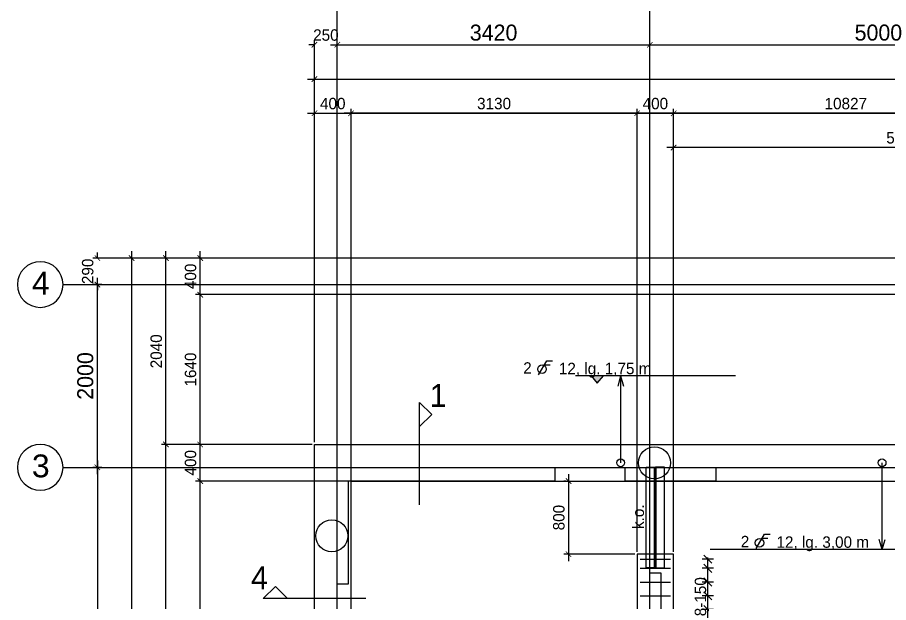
# Model space of a CAD drawing. Header units: millimetres. Extents: x -109306 to 269542, y -22401 to 197206.
# Drawn here: x -59306 to -49774, y 40226 to 46630 of the extents above; entities that cross this region are included whole.
import ezdxf
from ezdxf.enums import TextEntityAlignment as Align

# ---------------------------------------------------------------- set-up
doc = ezdxf.new("R2010")
doc.units = ezdxf.units.MM
doc.linetypes.add('CENTER', pattern=[36, 24, -3, 6, -3])
for name, color, linetype in [('25', 2, 'Continuous'), ('50', 4, 'Continuous'), ('BETON - 25', 2, 'Continuous'), ('DIMENSION', 1, 'Continuous'), ('dun', 252, 'Continuous'), ('STAAL-13', 7, 'Continuous'), ('STRAMIEN', 11, 'CENTER'), ('T25', 2, 'Continuous'), ('T50', 4, 'Continuous'), ('WAPENING - 25', 2, 'Continuous'), ('WAPENING - 50', 4, 'Continuous'), ('WAPENING - tekst', 2, 'Continuous'), ('WAPENING-aanwijs', 1, 'Continuous'), ('WAPENING-tekst', 2, 'Continuous')]:
    doc.layers.add(name, color=color, linetype=linetype)
doc.layers.add('HULPLIJNEN', color=220, linetype='Continuous', plot=False)
doc.styles.get("Standard").update_dxf_attribs({"font": ''})
doc.styles.add('STRAMIEN', font='arial.ttf')
doc.styles.get('Standard').set_extended_font_data('Century Gothic')
doc.dimstyles.new('1-50', dxfattribs={"dimscale": 50, "dimtxt": 2.5, "dimasz": 1.2, "dimexe": 1, "dimexo": 0, "dimgap": 0.8, "dimtad": 1, "dimdec": 0, "dimzin": 12, "dimdsep": 46, "dimtxsty": 'Standard', "dimblk1": 'ARCHTICK', "dimblk2": 'ARCHTICK', "dimsah": 1, "dimcen": 0.09, "dimdle": 1.5, "dimclrd": 256, "dimclre": 254, "dimclrt": 2, "dimadec": 0, "dimazin": 0, "dimtfac": 1, "dimtdec": 0, "dimtix": 1, "dimtofl": 0, "dimtmove": 2, "dimatfit": 3, "dimldrblk": 'ARCHTICK', "dimfxl": 1, "dimtolj": 1, "dimtzin": 0, "dimarcsym": 0})
doc.dimstyles.new('1-50 stramien', dxfattribs={"dimscale": 50, "dimtxt": 3.5, "dimasz": 1.2, "dimexe": 1, "dimexo": 0, "dimgap": 0.8, "dimtad": 1, "dimdec": 0, "dimzin": 12, "dimdsep": 46, "dimtxsty": 'Standard', "dimblk1": 'ARCHTICK', "dimblk2": 'ARCHTICK', "dimsah": 1, "dimcen": 0.09, "dimdle": 1.5, "dimclrd": 256, "dimclre": 254, "dimclrt": 3, "dimadec": 0, "dimazin": 0, "dimtfac": 1, "dimtdec": 0, "dimtix": 1, "dimtofl": 0, "dimtmove": 2, "dimatfit": 3, "dimldrblk": 'ARCHTICK', "dimfxl": 1, "dimtolj": 1, "dimtzin": 0, "dimarcsym": 0})

# ---------------------------------------------------------------- blocks, each defined once
blk = doc.blocks.new('_ARCHTICK')
at = {"color": 0, "linetype": 'ByBlock', "const_width": 0.15}
blk.add_lwpolyline([(-0.5, -0.5), (0.5, 0.5)], dxfattribs=at)
blk = doc.blocks.new('*D29')
at = {"layer": 'Defpoints', "color": 0, "transparency": 16777216}
for p in [(0, 13945), (3420, 13995), (3420, 13945)]:
    blk.add_point(p, dxfattribs=at)
at = {"layer": 'DIMENSION', "color": 254, "lineweight": -2, "transparency": 16777216}
for p, q in [((0, 13945), (0, 14045)), ((3420, 13945), (3420, 14045))]:
    blk.add_line(p, q, dxfattribs=at)
at = {"layer": 'DIMENSION', "lineweight": -2, "transparency": 16777216}
blk.add_line((-75, 13995), (3495, 13995), dxfattribs=at)
at = {"layer": 'DIMENSION', "lineweight": -2, "transparency": 16777216, "xscale": 59.99999999999995, "yscale": 59.99999999999995, "zscale": 59.99999999999995, "rotation": 180}
blk.add_blockref('_ARCHTICK', (0, 13995), dxfattribs=at)
at = {"layer": 'DIMENSION', "lineweight": -2, "transparency": 16777216, "xscale": 59.99999999999995, "yscale": 59.99999999999995, "zscale": 59.99999999999995}
blk.add_blockref('_ARCHTICK', (3420, 13995), dxfattribs=at)
at = {"layer": 'DIMENSION', "color": 3, "transparency": 16777216, "insert": (1710, 14126.9), "char_height": 175, "attachment_point": 5}
blk.add_mtext('\\A1;3420', dxfattribs=at)
blk = doc.blocks.new('*D30')
at = {"layer": 'Defpoints', "color": 0, "transparency": 16777216}
for p in [(3420, 13945), (8420, 13995), (8420, 13945)]:
    blk.add_point(p, dxfattribs=at)
at = {"layer": 'DIMENSION', "color": 254, "lineweight": -2, "transparency": 16777216}
for p, q in [((3420, 13945), (3420, 14045)), ((8420, 13945), (8420, 14045))]:
    blk.add_line(p, q, dxfattribs=at)
at = {"layer": 'DIMENSION', "lineweight": -2, "transparency": 16777216}
blk.add_line((3345, 13995), (8495, 13995), dxfattribs=at)
at = {"layer": 'DIMENSION', "lineweight": -2, "transparency": 16777216, "xscale": 59.99999999999995, "yscale": 59.99999999999995, "zscale": 59.99999999999995, "rotation": 180}
blk.add_blockref('_ARCHTICK', (3420, 13995), dxfattribs=at)
at = {"layer": 'DIMENSION', "lineweight": -2, "transparency": 16777216, "xscale": 59.99999999999995, "yscale": 59.99999999999995, "zscale": 59.99999999999995}
blk.add_blockref('_ARCHTICK', (8420, 13995), dxfattribs=at)
at = {"layer": 'DIMENSION', "color": 3, "transparency": 16777216, "insert": (5920, 14126.9), "char_height": 175, "attachment_point": 5}
blk.add_mtext('\\A1;5000', dxfattribs=at)
blk = doc.blocks.new('STRAMIEN')
at = {"layer": '25'}
blk.add_circle((0, 6), 6, dxfattribs=at)
at = {"layer": 'T50', "style": 'STRAMIEN'}
blk.add_attdef('TAG01', text='', height=5, dxfattribs=at).set_placement((0, 6), align=Align.MIDDLE_CENTER)
blk = doc.blocks.new('*D26')
at = {"layer": 'Defpoints', "color": 0, "transparency": 16777216}
for p in [(-2575, 9370), (-2625, 1925), (-2575, 1925)]:
    blk.add_point(p, dxfattribs=at)
at = {"layer": 'DIMENSION', "lineweight": -2, "transparency": 16777216}
blk.add_line((-2625, 9445), (-2625, 1850), dxfattribs=at)
at = {"layer": 'DIMENSION', "color": 254, "lineweight": -2, "transparency": 16777216}
for p, q in [((-2575, 9370), (-2675, 9370)), ((-2575, 1925), (-2675, 1925))]:
    blk.add_line(p, q, dxfattribs=at)
at = {"layer": 'DIMENSION', "lineweight": -2, "transparency": 16777216, "xscale": 59.99999999999995, "yscale": 59.99999999999995, "zscale": 59.99999999999995}
for p, rotation in [((-2625, 9370), 90), ((-2625, 1925), 270)]:
    blk.add_blockref('_ARCHTICK', p, dxfattribs=dict(at, rotation=rotation))
at = {"layer": 'DIMENSION', "color": 3, "transparency": 16777216, "insert": (-2756.9, 5647.5), "char_height": 175, "attachment_point": 5, "rotation": 90}
blk.add_mtext('\\A1;7445', dxfattribs=at)
blk = doc.blocks.new('*D27')
at = {"layer": 'Defpoints', "color": 0, "transparency": 16777216}
for p in [(-2625, 11370), (-2575, 11370), (-2575, 9370)]:
    blk.add_point(p, dxfattribs=at)
at = {"layer": 'DIMENSION', "lineweight": -2, "transparency": 16777216}
blk.add_line((-2625, 9295), (-2625, 11445), dxfattribs=at)
at = {"layer": 'DIMENSION', "color": 254, "lineweight": -2, "transparency": 16777216}
for p, q in [((-2575, 11370), (-2675, 11370)), ((-2575, 9370), (-2675, 9370))]:
    blk.add_line(p, q, dxfattribs=at)
at = {"layer": 'DIMENSION', "lineweight": -2, "transparency": 16777216, "xscale": 59.99999999999995, "yscale": 59.99999999999995, "zscale": 59.99999999999995}
for p, rotation in [((-2625, 11370), 90), ((-2625, 9370), 270)]:
    blk.add_blockref('_ARCHTICK', p, dxfattribs=dict(at, rotation=rotation))
at = {"layer": 'DIMENSION', "color": 3, "transparency": 16777216, "insert": (-2756.9, 10370), "char_height": 175, "attachment_point": 5, "rotation": 90}
blk.add_mtext('\\A1;2000', dxfattribs=at)
blk = doc.blocks.new('*D67')
at = {"layer": 'Defpoints', "color": 0, "transparency": 16777216}
for p in [(-58055.9, 43996.3), (-47101.9, 43996.3), (-56055.9, 32091.3)]:
    blk.add_point(p, dxfattribs=at)
at = {"layer": 'DIMENSION', "lineweight": -2, "transparency": 16777216}
blk.add_line((-58055.9, 32016.3), (-58055.9, 44071.3), dxfattribs=at)
at = {"layer": 'DIMENSION', "color": 254, "lineweight": -2, "transparency": 16777216}
for p, q in [((-47126.9, 43996.3), (-58105.9, 43996.3)), ((-56080.9, 32091.3), (-58105.9, 32091.3))]:
    blk.add_line(p, q, dxfattribs=at)
at = {"layer": 'DIMENSION', "lineweight": -2, "transparency": 16777216, "xscale": 59.99999999999995, "yscale": 59.99999999999995, "zscale": 59.99999999999995}
for p, rotation in [((-58055.9, 43996.3), 90), ((-58055.9, 32091.3), 270)]:
    blk.add_blockref('_ARCHTICK', p, dxfattribs=dict(at, rotation=rotation))
at = {"layer": 'DIMENSION', "color": 2, "transparency": 16777216, "insert": (-58161.6, 38043.8), "char_height": 125, "attachment_point": 5, "rotation": 90}
blk.add_mtext('\\A1;11905', dxfattribs=at)
blk = doc.blocks.new('*D68')
at = {"layer": 'Defpoints', "color": 0, "transparency": 16777216}
for p in [(-58430.9, 43996.3), (-58055.9, 43996.3), (-58430.9, 43706.3)]:
    blk.add_point(p, dxfattribs=at)
at = {"layer": 'DIMENSION', "lineweight": -2, "transparency": 16777216}
for p, q in [((-58430.9, 43996.3), (-58430.9, 44056.3)), ((-58430.9, 43706.3), (-58430.9, 43646.3))]:
    blk.add_line(p, q, dxfattribs=at)
at = {"layer": 'DIMENSION', "color": 254, "lineweight": -2, "transparency": 16777216}
for p, q in [((-58080.9, 43996.3), (-58480.9, 43996.3)), ((-58455.9, 43706.3), (-58480.9, 43706.3))]:
    blk.add_line(p, q, dxfattribs=at)
at = {"layer": 'DIMENSION', "lineweight": -2, "transparency": 16777216, "xscale": 59.99999999999995, "yscale": 59.99999999999995, "zscale": 59.99999999999995}
for p, rotation in [((-58430.9, 43996.3), 270), ((-58430.9, 43706.3), 90)]:
    blk.add_blockref('_ARCHTICK', p, dxfattribs=dict(at, rotation=rotation))
at = {"layer": 'DIMENSION', "color": 2, "transparency": 16777216, "insert": (-58536.6, 43851.3), "char_height": 125, "attachment_point": 5, "rotation": 90}
blk.add_mtext('\\A1;290', dxfattribs=at)
blk = doc.blocks.new('*D70')
at = {"layer": 'Defpoints', "color": 0, "transparency": 16777216}
for p in [(-57680.9, 41956.3), (-56055.9, 41956.3), (-56055.9, 32091.3)]:
    blk.add_point(p, dxfattribs=at)
at = {"layer": 'DIMENSION', "color": 254, "lineweight": -2, "transparency": 16777216}
for p, q in [((-56080.9, 41956.3), (-57730.9, 41956.3)), ((-56080.9, 32091.3), (-57730.9, 32091.3))]:
    blk.add_line(p, q, dxfattribs=at)
at = {"layer": 'DIMENSION', "lineweight": -2, "transparency": 16777216}
blk.add_line((-57680.9, 32016.3), (-57680.9, 42031.3), dxfattribs=at)
at = {"layer": 'DIMENSION', "lineweight": -2, "transparency": 16777216, "xscale": 59.99999999999995, "yscale": 59.99999999999995, "zscale": 59.99999999999995}
for p, rotation in [((-57680.9, 41956.3), 90), ((-57680.9, 32091.3), 270)]:
    blk.add_blockref('_ARCHTICK', p, dxfattribs=dict(at, rotation=rotation))
at = {"layer": 'DIMENSION', "color": 2, "transparency": 16777216, "insert": (-57786.6, 37023.8), "char_height": 125, "attachment_point": 5, "rotation": 90}
blk.add_mtext('\\A1;9865', dxfattribs=at)
blk = doc.blocks.new('*D71')
at = {"layer": 'Defpoints', "color": 0, "transparency": 16777216}
for p in [(-57680.9, 43996.3), (-47101.9, 43996.3), (-56055.9, 41956.3)]:
    blk.add_point(p, dxfattribs=at)
at = {"layer": 'DIMENSION', "lineweight": -2, "transparency": 16777216}
blk.add_line((-57680.9, 41881.3), (-57680.9, 44071.3), dxfattribs=at)
at = {"layer": 'DIMENSION', "color": 254, "lineweight": -2, "transparency": 16777216}
for p, q in [((-47126.9, 43996.3), (-57730.9, 43996.3)), ((-56080.9, 41956.3), (-57730.9, 41956.3))]:
    blk.add_line(p, q, dxfattribs=at)
at = {"layer": 'DIMENSION', "lineweight": -2, "transparency": 16777216, "xscale": 59.99999999999995, "yscale": 59.99999999999995, "zscale": 59.99999999999995}
for p, rotation in [((-57680.9, 43996.3), 90), ((-57680.9, 41956.3), 270)]:
    blk.add_blockref('_ARCHTICK', p, dxfattribs=dict(at, rotation=rotation))
at = {"layer": 'DIMENSION', "color": 2, "transparency": 16777216, "insert": (-57786.6, 42976.3), "char_height": 125, "attachment_point": 5, "rotation": 90}
blk.add_mtext('\\A1;2040', dxfattribs=at)
blk = doc.blocks.new('*D77')
at = {"layer": 'Defpoints', "color": 0, "transparency": 16777216}
for p in [(-57305.9, 41556.3), (-55655.9, 41556.3), (-52125.9, 36911.3)]:
    blk.add_point(p, dxfattribs=at)
at = {"layer": 'DIMENSION', "lineweight": -2, "transparency": 16777216}
blk.add_line((-57305.9, 36836.3), (-57305.9, 41631.3), dxfattribs=at)
at = {"layer": 'DIMENSION', "color": 254, "lineweight": -2, "transparency": 16777216}
for p, q in [((-55680.9, 41556.3), (-57355.9, 41556.3)), ((-52150.9, 36911.3), (-57355.9, 36911.3))]:
    blk.add_line(p, q, dxfattribs=at)
at = {"layer": 'DIMENSION', "lineweight": -2, "transparency": 16777216, "xscale": 59.99999999999995, "yscale": 59.99999999999995, "zscale": 59.99999999999995}
for p, rotation in [((-57305.9, 41556.3), 90), ((-57305.9, 36911.3), 270)]:
    blk.add_blockref('_ARCHTICK', p, dxfattribs=dict(at, rotation=rotation))
at = {"layer": 'DIMENSION', "color": 2, "transparency": 16777216, "insert": (-57411.6, 39233.8), "char_height": 125, "attachment_point": 5, "rotation": 90}
blk.add_mtext('\\A1;4645', dxfattribs=at)
blk = doc.blocks.new('*D78')
at = {"layer": 'Defpoints', "color": 0, "transparency": 16777216}
for p in [(-57305.9, 41956.3), (-56055.9, 41956.3), (-55655.9, 41556.3)]:
    blk.add_point(p, dxfattribs=at)
at = {"layer": 'DIMENSION', "color": 254, "lineweight": -2, "transparency": 16777216}
for p, q in [((-56080.9, 41956.3), (-57355.9, 41956.3)), ((-55680.9, 41556.3), (-57355.9, 41556.3))]:
    blk.add_line(p, q, dxfattribs=at)
at = {"layer": 'DIMENSION', "lineweight": -2, "transparency": 16777216}
blk.add_line((-57305.9, 41481.3), (-57305.9, 42031.3), dxfattribs=at)
at = {"layer": 'DIMENSION', "lineweight": -2, "transparency": 16777216, "xscale": 59.99999999999995, "yscale": 59.99999999999995, "zscale": 59.99999999999995}
for p, rotation in [((-57305.9, 41956.3), 90), ((-57305.9, 41556.3), 270)]:
    blk.add_blockref('_ARCHTICK', p, dxfattribs=dict(at, rotation=rotation))
at = {"layer": 'DIMENSION', "color": 2, "transparency": 16777216, "insert": (-57411.6, 41756.3), "char_height": 125, "attachment_point": 5, "rotation": 90}
blk.add_mtext('\\A1;400', dxfattribs=at)
blk = doc.blocks.new('*D79')
at = {"layer": 'Defpoints', "color": 0, "transparency": 16777216}
for p in [(-57305.9, 43596.3), (-47101.9, 43596.3), (-56055.9, 41956.3)]:
    blk.add_point(p, dxfattribs=at)
at = {"layer": 'DIMENSION', "lineweight": -2, "transparency": 16777216}
blk.add_line((-57305.9, 41881.3), (-57305.9, 43671.3), dxfattribs=at)
at = {"layer": 'DIMENSION', "color": 254, "lineweight": -2, "transparency": 16777216}
for p, q in [((-47126.9, 43596.3), (-57355.9, 43596.3)), ((-56080.9, 41956.3), (-57355.9, 41956.3))]:
    blk.add_line(p, q, dxfattribs=at)
at = {"layer": 'DIMENSION', "lineweight": -2, "transparency": 16777216, "xscale": 59.99999999999995, "yscale": 59.99999999999995, "zscale": 59.99999999999995}
for p, rotation in [((-57305.9, 43596.3), 90), ((-57305.9, 41956.3), 270)]:
    blk.add_blockref('_ARCHTICK', p, dxfattribs=dict(at, rotation=rotation))
at = {"layer": 'DIMENSION', "color": 2, "transparency": 16777216, "insert": (-57411.6, 42776.3), "char_height": 125, "attachment_point": 5, "rotation": 90}
blk.add_mtext('\\A1;1640', dxfattribs=at)
blk = doc.blocks.new('*D80')
at = {"layer": 'Defpoints', "color": 0, "transparency": 16777216}
for p in [(-57305.9, 43996.3), (-47101.9, 43996.3), (-47101.9, 43596.3)]:
    blk.add_point(p, dxfattribs=at)
at = {"layer": 'DIMENSION', "lineweight": -2, "transparency": 16777216}
blk.add_line((-57305.9, 43521.3), (-57305.9, 44071.3), dxfattribs=at)
at = {"layer": 'DIMENSION', "color": 254, "lineweight": -2, "transparency": 16777216}
for p, q in [((-47126.9, 43996.3), (-57355.9, 43996.3)), ((-47126.9, 43596.3), (-57355.9, 43596.3))]:
    blk.add_line(p, q, dxfattribs=at)
at = {"layer": 'DIMENSION', "lineweight": -2, "transparency": 16777216, "xscale": 59.99999999999995, "yscale": 59.99999999999995, "zscale": 59.99999999999995}
for p, rotation in [((-57305.9, 43996.3), 90), ((-57305.9, 43596.3), 270)]:
    blk.add_blockref('_ARCHTICK', p, dxfattribs=dict(at, rotation=rotation))
at = {"layer": 'DIMENSION', "color": 2, "transparency": 16777216, "insert": (-57411.6, 43796.3), "char_height": 125, "attachment_point": 5, "rotation": 90}
blk.add_mtext('\\A1;400', dxfattribs=at)
blk = doc.blocks.new('*D81')
at = {"layer": 'Defpoints', "color": 0, "transparency": 16777216}
for p in [(-39765.9, 45956.3), (-39765.9, 43956.3), (-56055.9, 41956.3)]:
    blk.add_point(p, dxfattribs=at)
at = {"layer": 'DIMENSION', "lineweight": -2, "transparency": 16777216}
blk.add_line((-56130.9, 45956.3), (-39690.9, 45956.3), dxfattribs=at)
at = {"layer": 'DIMENSION', "color": 254, "lineweight": -2, "transparency": 16777216}
for p, q in [((-56055.9, 41981.3), (-56055.9, 46006.3)), ((-39765.9, 43981.3), (-39765.9, 46006.3))]:
    blk.add_line(p, q, dxfattribs=at)
at = {"layer": 'DIMENSION', "lineweight": -2, "transparency": 16777216, "xscale": 59.99999999999995, "yscale": 59.99999999999995, "zscale": 59.99999999999995, "rotation": 180}
blk.add_blockref('_ARCHTICK', (-56055.9, 45956.3), dxfattribs=at)
at = {"layer": 'DIMENSION', "lineweight": -2, "transparency": 16777216, "xscale": 59.99999999999995, "yscale": 59.99999999999995, "zscale": 59.99999999999995}
blk.add_blockref('_ARCHTICK', (-39765.9, 45956.3), dxfattribs=at)
at = {"layer": 'DIMENSION', "color": 2, "transparency": 16777216, "insert": (-47910.9, 46061.9), "char_height": 125, "attachment_point": 5}
blk.add_mtext('\\A1;16290', dxfattribs=at)
blk = doc.blocks.new('*D83')
at = {"layer": 'Defpoints', "color": 0, "transparency": 16777216}
for p in [(-55805.9, 46331.3), (-55805.9, 46331.3), (-56055.9, 41956.3)]:
    blk.add_point(p, dxfattribs=at)
at = {"layer": 'DIMENSION', "lineweight": -2, "transparency": 16777216}
for p, q in [((-56055.9, 46331.3), (-56115.9, 46331.3)), ((-55805.9, 46331.3), (-55745.9, 46331.3))]:
    blk.add_line(p, q, dxfattribs=at)
at = {"layer": 'DIMENSION', "color": 254, "lineweight": -2, "transparency": 16777216}
for p, q in [((-56055.9, 41981.3), (-56055.9, 46381.3)), ((-55805.9, 46356.3), (-55805.9, 46381.3))]:
    blk.add_line(p, q, dxfattribs=at)
at = {"layer": 'DIMENSION', "lineweight": -2, "transparency": 16777216, "xscale": 59.99999999999995, "yscale": 59.99999999999995, "zscale": 59.99999999999995}
blk.add_blockref('_ARCHTICK', (-56055.9, 46331.3), dxfattribs=at)
at = {"layer": 'DIMENSION', "lineweight": -2, "transparency": 16777216, "xscale": 59.99999999999995, "yscale": 59.99999999999995, "zscale": 59.99999999999995, "rotation": 180}
blk.add_blockref('_ARCHTICK', (-55805.9, 46331.3), dxfattribs=at)
at = {"layer": 'DIMENSION', "color": 2, "transparency": 16777216, "insert": (-55930.9, 46436.9), "char_height": 125, "attachment_point": 5}
blk.add_mtext('\\A1;250', dxfattribs=at)
blk = doc.blocks.new('*D84')
at = {"layer": 'Defpoints', "color": 0, "transparency": 16777216}
for p in [(-55655.9, 45581.3), (-56055.9, 41956.3), (-55655.9, 41556.3)]:
    blk.add_point(p, dxfattribs=at)
at = {"layer": 'DIMENSION', "lineweight": -2, "transparency": 16777216}
blk.add_line((-56130.9, 45581.3), (-55580.9, 45581.3), dxfattribs=at)
at = {"layer": 'DIMENSION', "color": 254, "lineweight": -2, "transparency": 16777216}
for p, q in [((-56055.9, 41981.3), (-56055.9, 45631.3)), ((-55655.9, 41581.3), (-55655.9, 45631.3))]:
    blk.add_line(p, q, dxfattribs=at)
at = {"layer": 'DIMENSION', "lineweight": -2, "transparency": 16777216, "xscale": 59.99999999999995, "yscale": 59.99999999999995, "zscale": 59.99999999999995, "rotation": 180}
blk.add_blockref('_ARCHTICK', (-56055.9, 45581.3), dxfattribs=at)
at = {"layer": 'DIMENSION', "lineweight": -2, "transparency": 16777216, "xscale": 59.99999999999995, "yscale": 59.99999999999995, "zscale": 59.99999999999995}
blk.add_blockref('_ARCHTICK', (-55655.9, 45581.3), dxfattribs=at)
at = {"layer": 'DIMENSION', "color": 2, "transparency": 16777216, "insert": (-55855.9, 45686.9), "char_height": 125, "attachment_point": 5}
blk.add_mtext('\\A1;400', dxfattribs=at)
blk = doc.blocks.new('*D85')
at = {"layer": 'Defpoints', "color": 0, "transparency": 16777216}
for p in [(-52525.9, 45581.3), (-55655.9, 41556.3), (-52525.9, 40756.3)]:
    blk.add_point(p, dxfattribs=at)
at = {"layer": 'DIMENSION', "lineweight": -2, "transparency": 16777216}
blk.add_line((-55730.9, 45581.3), (-52450.9, 45581.3), dxfattribs=at)
at = {"layer": 'DIMENSION', "color": 254, "lineweight": -2, "transparency": 16777216}
for p, q in [((-55655.9, 41581.3), (-55655.9, 45631.3)), ((-52525.9, 40781.3), (-52525.9, 45631.3))]:
    blk.add_line(p, q, dxfattribs=at)
at = {"layer": 'DIMENSION', "lineweight": -2, "transparency": 16777216, "xscale": 59.99999999999995, "yscale": 59.99999999999995, "zscale": 59.99999999999995, "rotation": 180}
blk.add_blockref('_ARCHTICK', (-55655.9, 45581.3), dxfattribs=at)
at = {"layer": 'DIMENSION', "lineweight": -2, "transparency": 16777216, "xscale": 59.99999999999995, "yscale": 59.99999999999995, "zscale": 59.99999999999995}
blk.add_blockref('_ARCHTICK', (-52525.9, 45581.3), dxfattribs=at)
at = {"layer": 'DIMENSION', "color": 2, "transparency": 16777216, "insert": (-54090.9, 45686.9), "char_height": 125, "attachment_point": 5}
blk.add_mtext('\\A1;3130', dxfattribs=at)
blk = doc.blocks.new('*D86')
at = {"layer": 'Defpoints', "color": 0, "transparency": 16777216}
for p in [(-52125.9, 45581.3), (-52525.9, 40756.3), (-52125.9, 40756.3)]:
    blk.add_point(p, dxfattribs=at)
at = {"layer": 'DIMENSION', "lineweight": -2, "transparency": 16777216}
blk.add_line((-52600.9, 45581.3), (-52050.9, 45581.3), dxfattribs=at)
at = {"layer": 'DIMENSION', "color": 254, "lineweight": -2, "transparency": 16777216}
for p, q in [((-52525.9, 40781.3), (-52525.9, 45631.3)), ((-52125.9, 40781.3), (-52125.9, 45631.3))]:
    blk.add_line(p, q, dxfattribs=at)
at = {"layer": 'DIMENSION', "lineweight": -2, "transparency": 16777216, "xscale": 59.99999999999995, "yscale": 59.99999999999995, "zscale": 59.99999999999995, "rotation": 180}
blk.add_blockref('_ARCHTICK', (-52525.9, 45581.3), dxfattribs=at)
at = {"layer": 'DIMENSION', "lineweight": -2, "transparency": 16777216, "xscale": 59.99999999999995, "yscale": 59.99999999999995, "zscale": 59.99999999999995}
blk.add_blockref('_ARCHTICK', (-52125.9, 45581.3), dxfattribs=at)
at = {"layer": 'DIMENSION', "color": 2, "transparency": 16777216, "insert": (-52325.9, 45686.9), "char_height": 125, "attachment_point": 5}
blk.add_mtext('\\A1;400', dxfattribs=at)
blk = doc.blocks.new('*D87')
at = {"layer": 'Defpoints', "color": 0, "transparency": 16777216}
for p in [(-44828.9, 45581.3), (-44828.9, 41556.3), (-52125.9, 40756.3)]:
    blk.add_point(p, dxfattribs=at)
at = {"layer": 'DIMENSION', "lineweight": -2, "transparency": 16777216}
blk.add_line((-52200.9, 45581.3), (-44753.9, 45581.3), dxfattribs=at)
at = {"layer": 'DIMENSION', "color": 254, "lineweight": -2, "transparency": 16777216}
for p, q in [((-52125.9, 40781.3), (-52125.9, 45631.3)), ((-44828.9, 41581.3), (-44828.9, 45631.3))]:
    blk.add_line(p, q, dxfattribs=at)
at = {"layer": 'DIMENSION', "lineweight": -2, "transparency": 16777216, "xscale": 59.99999999999995, "yscale": 59.99999999999995, "zscale": 59.99999999999995, "rotation": 180}
blk.add_blockref('_ARCHTICK', (-52125.9, 45581.3), dxfattribs=at)
at = {"layer": 'DIMENSION', "lineweight": -2, "transparency": 16777216, "xscale": 59.99999999999995, "yscale": 59.99999999999995, "zscale": 59.99999999999995}
blk.add_blockref('_ARCHTICK', (-44828.9, 45581.3), dxfattribs=at)
at = {"layer": 'DIMENSION', "color": 2, "transparency": 16777216, "insert": (-48477.4, 45686.9), "char_height": 125, "attachment_point": 5}
blk.add_mtext('\\A1;7297', dxfattribs=at)
blk = doc.blocks.new('*D91')
at = {"layer": 'Defpoints', "color": 0, "transparency": 16777216}
for p in [(-52125.9, 45206.3), (-47101.9, 43956.3), (-52125.9, 40756.3)]:
    blk.add_point(p, dxfattribs=at)
at = {"layer": 'DIMENSION', "lineweight": -2, "transparency": 16777216}
blk.add_line((-47026.9, 45206.3), (-52200.9, 45206.3), dxfattribs=at)
at = {"layer": 'DIMENSION', "color": 254, "lineweight": -2, "transparency": 16777216}
for p, q in [((-52125.9, 40781.3), (-52125.9, 45256.3)), ((-47101.9, 43981.3), (-47101.9, 45256.3))]:
    blk.add_line(p, q, dxfattribs=at)
at = {"layer": 'DIMENSION', "lineweight": -2, "transparency": 16777216, "xscale": 59.99999999999995, "yscale": 59.99999999999995, "zscale": 59.99999999999995, "rotation": 180}
blk.add_blockref('_ARCHTICK', (-52125.9, 45206.3), dxfattribs=at)
at = {"layer": 'DIMENSION', "lineweight": -2, "transparency": 16777216, "xscale": 59.99999999999995, "yscale": 59.99999999999995, "zscale": 59.99999999999995}
blk.add_blockref('_ARCHTICK', (-47101.9, 45206.3), dxfattribs=at)
at = {"layer": 'DIMENSION', "color": 2, "transparency": 16777216, "insert": (-49613.9, 45311.9), "char_height": 125, "attachment_point": 5}
blk.add_mtext('\\A1;5024', dxfattribs=at)
blk = doc.blocks.new('*D116')
at = {"layer": 'Defpoints', "color": 0, "transparency": 16777216}
for p in [(-53275.9, 41556.3), (-53275.9, 40756.3), (-52525.9, 40756.3)]:
    blk.add_point(p, dxfattribs=at)
at = {"layer": 'DIMENSION', "lineweight": -2, "transparency": 16777216}
blk.add_line((-53275.9, 41631.3), (-53275.9, 40681.3), dxfattribs=at)
at = {"layer": 'DIMENSION', "color": 254, "lineweight": -2, "transparency": 16777216}
for p, q in [((-53300.9, 41556.3), (-53325.9, 41556.3)), ((-52550.9, 40756.3), (-53325.9, 40756.3))]:
    blk.add_line(p, q, dxfattribs=at)
at = {"layer": 'DIMENSION', "lineweight": -2, "transparency": 16777216, "xscale": 59.99999999999995, "yscale": 59.99999999999995, "zscale": 59.99999999999995}
for p, rotation in [((-53275.9, 41556.3), 90), ((-53275.9, 40756.3), 270)]:
    blk.add_blockref('_ARCHTICK', p, dxfattribs=dict(at, rotation=rotation))
at = {"layer": 'DIMENSION', "color": 2, "transparency": 16777216, "insert": (-53381.6, 41156.3), "char_height": 125, "attachment_point": 5, "rotation": 90}
blk.add_mtext('\\A1;800', dxfattribs=at)
blk = doc.blocks.new('*D117')
at = {"layer": 'Defpoints', "color": 0, "transparency": 16777216}
for p in [(-55655.9, 45581.3), (-44828.9, 41556.3), (-55655.9, 32491.3)]:
    blk.add_point(p, dxfattribs=at)
at = {"layer": 'DIMENSION', "lineweight": -2, "transparency": 16777216}
blk.add_line((-44753.9, 45581.3), (-55730.9, 45581.3), dxfattribs=at)
at = {"layer": 'DIMENSION', "color": 254, "lineweight": -2, "transparency": 16777216}
for p, q in [((-55655.9, 32516.3), (-55655.9, 45631.3)), ((-44828.9, 41581.3), (-44828.9, 45631.3))]:
    blk.add_line(p, q, dxfattribs=at)
at = {"layer": 'DIMENSION', "lineweight": -2, "transparency": 16777216, "xscale": 59.99999999999995, "yscale": 59.99999999999995, "zscale": 59.99999999999995, "rotation": 180}
blk.add_blockref('_ARCHTICK', (-55655.9, 45581.3), dxfattribs=at)
at = {"layer": 'DIMENSION', "lineweight": -2, "transparency": 16777216, "xscale": 59.99999999999995, "yscale": 59.99999999999995, "zscale": 59.99999999999995}
blk.add_blockref('_ARCHTICK', (-44828.9, 45581.3), dxfattribs=at)
at = {"layer": 'DIMENSION', "color": 2, "transparency": 16777216, "insert": (-50242.4, 45686.9), "char_height": 125, "attachment_point": 5}
blk.add_mtext('\\A1;10827', dxfattribs=at)
blk = doc.blocks.new('A$C53A96684')
at = {"layer": 'STAAL-13'}
for points in [[(0, -773.1), (0, -950.2), (-100, -950.2), (-100, 150), (-100, 151.3), (0, 151.3), (0, -950.2), (-10, -950.2), (-10, 151.3)], [(0, -773.1), (0, -950.2), (100, -950.2), (100, 150), (100, 151.3), (0, 151.3), (0, -950.2), (10, -950.2), (10, 151.3)]]:
    blk.add_lwpolyline(points, dxfattribs=at)
at = {"layer": 'T25'}
blk.add_text('k.o.', height=125, rotation=90, dxfattribs=at).set_placement((-125, -525.3))
blk = doc.blocks.new('waptekst')
for p, q in [((-0.59, -1.02), (0.86, 1.48)), ((0.45, 0.78), (1.45, 0.78)), ((0.86, 1.48), (1.86, 1.48))]:
    blk.add_line(p, q)
blk.add_circle((0, 0), 0.75)
blk.add_attdef('AANTAL', text='', height=2).set_placement((-1.81, -0.79), align=Align.RIGHT)
blk.add_attdef('DIAM', (2.95, -0.88), '', height=2)
blk = doc.blocks.new('A$C35A04FC3')
at = {"layer": 'WAPENING - 25'}
blk.add_hatch(color=256, dxfattribs=at).paths.add_polyline_path([(-68.2, 0), (68.2, 0), (0, -80.2)])
for p, q in [((0, -80.2), (-68.2, 0)), ((-68.2, 0), (68.2, 0)), ((68.2, 0), (0, -80.2))]:
    blk.add_line(p, q, dxfattribs=at)
blk = doc.blocks.new('A$C49C55786')
at = {"layer": 'WAPENING-aanwijs'}
for q in [(111, 32.3), (111, -32.3)]:
    blk.add_line((0, 0), q, dxfattribs=at)
blk = doc.blocks.new('A$C7BAC6A87')
at = {"layer": 'WAPENING - 50'}
blk.add_lwpolyline([(875, 950), (-875, 950)], dxfattribs=at)
at = {"layer": 'WAPENING-aanwijs'}
blk.add_line((-380.3, 950), (-380.3, 0), dxfattribs=at)
blk.add_circle((-380.3, 0), 42.9, dxfattribs=at)
at = {"layer": 'DIMENSION', "xscale": -1}
blk.add_blockref('A$C35A04FC3', (-635.8, 950), dxfattribs=at)
at = {"layer": 'WAPENING-aanwijs', "extrusion": (0, 0, -1), "zscale": -1, "rotation": 270}
blk.add_blockref('A$C49C55786', (380.3, 950), dxfattribs=at)
at = {"layer": 'WAPENING-tekst', "xscale": 62.50000000000463, "yscale": 62.50000000000463, "zscale": 62.50000000000463, "rotation": 0.0001020937655331}
blk.add_blockref('waptekst', (-1240.3, 1024.5), dxfattribs=at).add_auto_attribs({'AANTAL': '2', 'DIAM': '12, lg. 1,75 m'})
blk = doc.blocks.new('A$C01904BBB')
at = {"layer": 'WAPENING - 25'}
for points in [[(-166, 695), (166, 695)], [(-166, 595), (166, 595)], [(-166, 445), (166, 445)], [(-166, 295), (166, 295)], [(-166, 145), (166, 145)], [(-166, -145), (166, -145)], [(-166, -295), (166, -295)], [(-166, -445), (166, -445)], [(-166, -595), (166, -595)], [(-166, -745), (166, -745)]]:
    blk.add_lwpolyline(points, dxfattribs=at)
at = {"layer": 'WAPENING-aanwijs'}
for p, q in [((637.5, 695), (512.5, 695)), ((619.2, 650.8), (530.8, 739.2)), ((575, -765), (575, 715)), ((637.5, 595), (512.5, 595)), ((619.2, 550.8), (530.8, 639.2)), ((619.2, 400.8), (530.8, 489.2)), ((637.5, 445), (512.5, 445)), ((637.5, 295), (512.5, 295)), ((619.2, 250.8), (530.8, 339.2)), ((637.5, 145), (512.5, 145)), ((619.2, 100.8), (530.8, 189.2)), ((637.5, -145), (512.5, -145)), ((619.2, -189.2), (530.8, -100.8)), ((619.2, -339.2), (530.8, -250.8)), ((637.5, -295), (512.5, -295)), ((637.5, -445), (512.5, -445)), ((619.2, -489.2), (530.8, -400.8)), ((619.2, -639.2), (530.8, -550.8)), ((637.5, -595), (512.5, -595)), ((637.5, -745), (512.5, -745)), ((619.2, -789.2), (530.8, -700.8))]:
    blk.add_line(p, q, dxfattribs=at)
at = {"layer": 'WAPENING-tekst', "xscale": 62.50000000000006, "yscale": 62.50000000000006, "zscale": 62.50000000000006, "rotation": 89.99953568246515}
blk.add_blockref('waptekst', (500.5, -113.9), dxfattribs=at).add_auto_attribs({'AANTAL': 'bgls.', 'DIAM': '8-150'})
blk = doc.blocks.new('A$C38E20CDE')
at = {"layer": '50'}
for p, q in [((-560.7, 0), (560.7, 0)), ((295.5, 0), (428.1, -132.6)), ((560.7, 0), (428.1, -132.6))]:
    blk.add_line(p, q, dxfattribs=at)
blk = doc.blocks.new('*U33')
at = {"layer": 'dun'}
blk.add_circle((0, 0), 0.5, dxfattribs=at)
blk = doc.blocks.new('A$C29FD5534')
at = {"color": 3, "xscale": 350, "yscale": 350, "zscale": 350}
for p in [(3480, 9415), (-50, 8615)]:
    blk.add_blockref('*U33', p, dxfattribs=at)
blk = doc.blocks.new('A$C2E130DC9')
at = {"layer": 'STRAMIEN'}
for points in [[(0, -1500), (0, 14370)], [(3420, -1500), (3420, 14370)], [(-3000, 11370), (17290, 11370)], [(-3000, 9370), (17290, 9370)]]:
    blk.add_lwpolyline(points, dxfattribs=at)
at = {"layer": 'STRAMIEN', "linetype": 'ByBlock'}
ref = blk.add_blockref('STRAMIEN', (-3250, 11120), dxfattribs=dict(at, xscale=-41.66666666546371, yscale=41.66666666546371, zscale=41.66666666546371))
ref.add_attrib('TAG01', '4', dxfattribs={"layer": '0', "color": 4, "linetype": 'Continuous', "height": 250, "rotation": 0, "style": 'STRAMIEN'}).set_placement((-3244.7, 11260.8), align=Align.CENTER)
ref = blk.add_blockref('STRAMIEN', (-3250, 9120), dxfattribs=dict(at, xscale=-41.66666666546371, yscale=41.66666666546371, zscale=41.66666666546371))
ref.add_attrib('TAG01', '3', dxfattribs={"layer": '0', "color": 4, "linetype": 'Continuous', "height": 250, "rotation": 0, "style": 'STRAMIEN'}).set_placement((-3244.7, 9260.8), align=Align.CENTER)
at = {"layer": 'DIMENSION'}
for base, p1, p2, picture, middle in [((3420, 13995), (0, 13945), (3420, 13945), '*D29', (1710, 14126.9)), ((8420, 13995), (3420, 13945), (8420, 13945), '*D30', (5920, 14126.9))]:
    dim = blk.add_linear_dim(base=base, p1=p1, p2=p2, dimstyle='1-50 stramien', dxfattribs=at)
    dim.commit()
    dim.dimension.update_dxf_attribs({"geometry": picture, "text_midpoint": middle})
for base, p2, angle, picture, middle in [((-2625, 11370), (-2575, 11370), 90, '*D27', (-2756.9, 10370)), ((-2625, 1925), (-2575, 1925), 270, '*D26', (-2756.9, 5647.5))]:
    dim = blk.add_linear_dim(base=base, p1=(-2575, 9370), p2=p2, angle=angle, dimstyle='1-50 stramien', dxfattribs=at)
    dim.commit()
    dim.dimension.update_dxf_attribs({"geometry": picture, "text_midpoint": middle})

msp = doc.modelspace()

# ---------------------------------------------------------------- linework, layer by layer
at = {"layer": 'BETON - 25'}
for p, q in [((-56055.9, 32091.3), (-56055.9, 41956.3)), ((-56055.9, 41956.3), (-40165.9, 41956.3))]:
    msp.add_line(p, q, dxfattribs=at)
msp.add_lwpolyline([(-48683.9, 36911.3), (-52125.9, 36911.3), (-52125.9, 40756.3), (-52525.9, 40756.3), (-52525.9, 32491.3), (-55655.9, 32491.3), (-55655.9, 41556.3), (-44828.9, 41556.3)], dxfattribs=at)
at = {"layer": 'HULPLIJNEN'}
for points in [[(-53425.9, 41556.3), (-55685.9, 41556.3), (-55685.9, 40426.3), (-55805.9, 40426.3), (-55805.9, 41706.3), (-53425.9, 41706.3)], [(-52655.7, 41706.3), (-51665.9, 41706.3), (-51665.9, 41556.3), (-52655.7, 41556.3)], [(-52265.9, 35460.3), (-52385.9, 35460.3), (-52385.9, 40551.3), (-52265.9, 40551.3)]]:
    msp.add_lwpolyline(points, close=True, dxfattribs=at)
at = {"layer": 'WAPENING - 50'}
msp.add_lwpolyline([(-48725.9, 40806.3), (-51725.9, 40806.3)], dxfattribs=at)
at = {"layer": 'WAPENING-aanwijs'}
msp.add_line((-49845.6, 40806.3), (-49845.6, 41756.3), dxfattribs=at)
msp.add_circle((-49845.6, 41756.3), 42.9, dxfattribs=at)

# ---------------------------------------------------------------- block references
at = {"layer": '50'}
for p, rotation in [((-54905.9, 41856.3), 90.00000000000004), ((-56055.9, 40271.3), 180)]:
    msp.add_blockref('A$C38E20CDE', p, dxfattribs=dict(at, rotation=rotation))
at = {"layer": 'STAAL-13'}
for name, p in [('A$C7BAC6A87', (-52325.9, 41756.3)), ('A$C53A96684', (-52325.9, 41556.5))]:
    msp.add_blockref(name, p, dxfattribs=at)
at = {"layer": 'WAPENING - tekst'}
msp.add_blockref('A$C2E130DC9', (-55805.9, 32336.3), dxfattribs=at)
at = {"layer": 'WAPENING-aanwijs', "color": 7}
msp.add_blockref('A$C29FD5534', (-55815.9, 32341.3), dxfattribs=at)
at = {"layer": 'WAPENING-aanwijs', "extrusion": (0, 0, -1), "zscale": -1, "rotation": 90.00000000000004}
msp.add_blockref('A$C49C55786', (49845.6, 40806.3), dxfattribs=at)
at = {"layer": 'WAPENING-aanwijs'}
msp.add_blockref('A$C01904BBB', (-52325.9, 40006.3), dxfattribs=at)
at = {"layer": 'WAPENING-tekst', "xscale": 62.50000000000463, "yscale": 62.50000000000463, "zscale": 62.50000000000463, "rotation": 0.0001020937655331}
msp.add_blockref('waptekst', (-51185.5, 40880.8), dxfattribs=at).add_auto_attribs({'AANTAL': '2', 'DIAM': '12, lg. 3,00 m'})

# ---------------------------------------------------------------- texts
at = {"layer": 'T50'}
for s, p in [('1', (-54795.5, 42367.6)), ('4', (-56750.7, 40372.7))]:
    msp.add_text(s, height=250, dxfattribs=at).set_placement(p)

# ---------------------------------------------------------------- dimensions: what is measured, and where the dimension line sits
at = {"layer": 'DIMENSION'}
for base, p1, p2, picture, middle in [((-55805.9, 46331.3), (-56055.9, 41956.3), (-55805.9, 46331.3), '*D83', (-55930.9, 46436.9)), ((-39765.9, 45956.3), (-56055.9, 41956.3), (-39765.9, 43956.3), '*D81', (-47910.9, 46061.9)), ((-55655.9, 45581.3), (-56055.9, 41956.3), (-55655.9, 41556.3), '*D84', (-55855.9, 45686.9)), ((-52525.9, 45581.3), (-55655.9, 41556.3), (-52525.9, 40756.3), '*D85', (-54090.9, 45686.9)), ((-55655.9, 45581.3), (-44828.9, 41556.3), (-55655.9, 32491.3), '*D117', (-50242.4, 45686.9)), ((-52125.9, 45581.3), (-52525.9, 40756.3), (-52125.9, 40756.3), '*D86', (-52325.9, 45686.9)), ((-44828.9, 45581.3), (-52125.9, 40756.3), (-44828.9, 41556.3), '*D87', (-48477.4, 45686.9)), ((-52125.9, 45206.3), (-47101.9, 43956.3), (-52125.9, 40756.3), '*D91', (-49613.9, 45311.9))]:
    dim = msp.add_linear_dim(base=base, p1=p1, p2=p2, dimstyle='1-50', override={"dimexo": 0.5}, dxfattribs=at)
    dim.commit()
    dim.dimension.update_dxf_attribs({"geometry": picture, "text_midpoint": middle})
for base, p1, p2, picture, middle in [((-58430.9, 43996.3), (-58430.9, 43706.3), (-58055.9, 43996.3), '*D68', (-58536.6, 43851.3)), ((-58055.9, 43996.3), (-56055.9, 32091.3), (-47101.9, 43996.3), '*D67', (-58161.6, 38043.8)), ((-57680.9, 43996.3), (-56055.9, 41956.3), (-47101.9, 43996.3), '*D71', (-57786.6, 42976.3)), ((-57305.9, 43996.3), (-47101.9, 43596.3), (-47101.9, 43996.3), '*D80', (-57411.6, 43796.3)), ((-57305.9, 43596.3), (-56055.9, 41956.3), (-47101.9, 43596.3), '*D79', (-57411.6, 42776.3)), ((-57680.9, 41956.3), (-56055.9, 32091.3), (-56055.9, 41956.3), '*D70', (-57786.6, 37023.8)), ((-57305.9, 41956.3), (-55655.9, 41556.3), (-56055.9, 41956.3), '*D78', (-57411.6, 41756.3)), ((-57305.9, 41556.3), (-52125.9, 36911.3), (-55655.9, 41556.3), '*D77', (-57411.6, 39233.8)), ((-53275.9, 40756.3), (-53275.9, 41556.3), (-52525.9, 40756.3), '*D116', (-53381.6, 41156.3))]:
    dim = msp.add_linear_dim(base=base, p1=p1, p2=p2, angle=90, dimstyle='1-50', override={"dimexo": 0.5}, dxfattribs=at)
    dim.commit()
    dim.dimension.update_dxf_attribs({"geometry": picture, "text_midpoint": middle})

doc.saveas('drawing.dxf')
